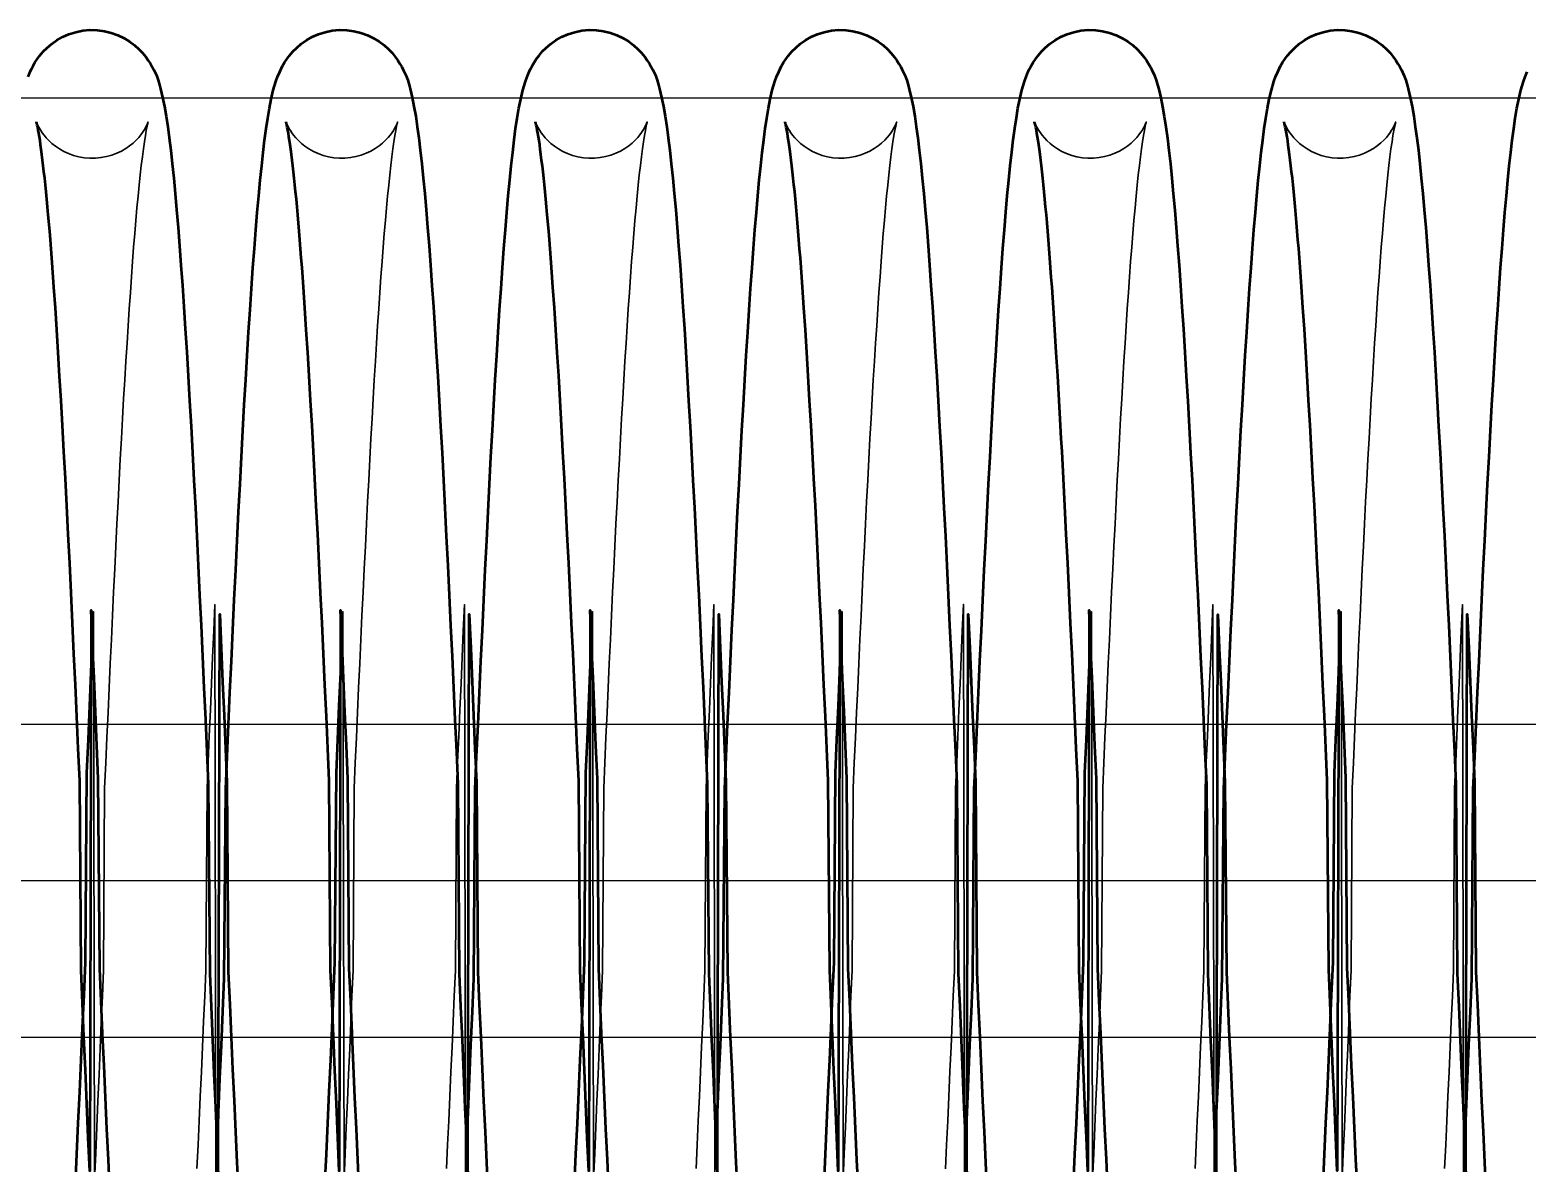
# Model space of a CAD drawing. Header units: millimetres. Extents: x 1448 to 104164, y -19509 to -89.
# Drawn here: x 54308.2 to 54403.9, y -3831.2 to -3758.8 of the extents above; entities that cross this region are included whole.
import ezdxf

# ---------------------------------------------------------------- set-up
doc = ezdxf.new("R2010")
doc.units = ezdxf.units.MM
doc.header["$LTSCALE"] = 60
doc.header["$MEASUREMENT"] = 0
doc.linetypes.add('CEN', pattern=[62, 60, -1, 0, -1])
doc.layers.get('0').update_dxf_attribs({"linetype": 'CONTINUOUS'})
doc.layers.add('cen', color=14, linetype='CONTINUOUS')
doc.layers.add('가려진 것(ISO)', color=7, linetype='CONTINUOUS', lineweight=35)
doc.layers.add('가시적인 것(ISO)', color=7, linetype='CONTINUOUS', lineweight=50)

# ---------------------------------------------------------------- blocks, each defined once
blk = doc.blocks.new('토션스프링 3')
at = {"layer": '가려진 것(ISO)', "flags": 128}
for points in [[(21462017.435, -50952857.63), (21462017.441, -50952857.647), (21462017.462, -50952857.704), (21462017.505, -50952857.807), (21462017.584, -50952857.966), (21462017.641, -50952858.07), (21462017.715, -50952858.191), (21462017.807, -50952858.328), (21462017.921, -50952858.48), (21462018.06, -50952858.646), (21462018.227, -50952858.822), (21462018.423, -50952859.003), (21462018.648, -50952859.182), (21462018.903, -50952859.355), (21462019.183, -50952859.514), (21462019.484, -50952859.654), (21462019.806, -50952859.77), (21462020.144, -50952859.86), (21462020.492, -50952859.921), (21462020.846, -50952859.952), (21462021.203, -50952859.949), (21462021.558, -50952859.915), (21462021.906, -50952859.851), (21462022.241, -50952859.758), (21462022.56, -50952859.638), (21462022.86, -50952859.495), (21462023.138, -50952859.334), (21462023.389, -50952859.161), (21462023.61, -50952858.981), (21462023.802, -50952858.801), (21462023.966, -50952858.625), (21462024.103, -50952858.459), (21462024.214, -50952858.309), (21462024.303, -50952858.174), (21462024.374, -50952858.056), (21462024.43, -50952857.954), (21462024.473, -50952857.869), (21462024.53, -50952857.742), (21462024.56, -50952857.667), (21462024.572, -50952857.633), (21462024.571, -50952857.635), (21462024.562, -50952857.667), (21462024.547, -50952857.726), (21462024.528, -50952857.808), (21462024.505, -50952857.911), (21462024.454, -50952858.173), (21462024.396, -50952858.505), (21462024.333, -50952858.9), (21462024.268, -50952859.352), (21462024.202, -50952859.857), (21462024.135, -50952860.413), (21462024.066, -50952861.021), (21462023.997, -50952861.677), (21462023.928, -50952862.381), (21462023.858, -50952863.131), (21462023.787, -50952863.924), (21462023.717, -50952864.759), (21462023.646, -50952865.637), (21462023.576, -50952866.559), (21462023.505, -50952867.522), (21462023.434, -50952868.527), (21462023.363, -50952869.57), (21462023.291, -50952870.652), (21462023.22, -50952871.77), (21462023.149, -50952872.923), (21462023.077, -50952874.109), (21462023.006, -50952875.328), (21462022.935, -50952876.578), (21462022.864, -50952877.861), (21462022.792, -50952879.178), (21462022.721, -50952880.526), (21462022.649, -50952881.903), (21462022.578, -50952883.309), (21462022.506, -50952884.741), (21462022.434, -50952886.197), (21462022.363, -50952887.677), (21462022.291, -50952889.177), (21462022.22, -50952890.697), (21462022.148, -50952892.234), (21462022.077, -50952893.791), (21462022.006, -50952895.368), (21462021.934, -50952896.964), (21462021.862, -50952898.577), (21462021.791, -50952900.205), (21462021.719, -50952911.846), (21462021.647, -50952913.499), (21462021.576, -50952915.16), (21462021.504, -50952916.829), (21462021.433, -50952918.502), (21462021.361, -50952920.18), (21462021.29, -50952921.859), (21462021.218, -50952923.543), (21462021.147, -50952925.233), (21462021.075, -50952888.925), (21462021.004, -50952890.618)], [(21462033.382, -50952857.63), (21462033.388, -50952857.647), (21462033.409, -50952857.704), (21462033.452, -50952857.807), (21462033.531, -50952857.966), (21462033.588, -50952858.07), (21462033.661, -50952858.191), (21462033.754, -50952858.328), (21462033.868, -50952858.48), (21462034.007, -50952858.646), (21462034.174, -50952858.822), (21462034.369, -50952859.003), (21462034.595, -50952859.182), (21462034.85, -50952859.355), (21462035.13, -50952859.514), (21462035.431, -50952859.654), (21462035.753, -50952859.77), (21462036.091, -50952859.86), (21462036.439, -50952859.921), (21462036.793, -50952859.952), (21462037.15, -50952859.949), (21462037.505, -50952859.915), (21462037.853, -50952859.851), (21462038.188, -50952859.758), (21462038.507, -50952859.638), (21462038.807, -50952859.495), (21462039.085, -50952859.334), (21462039.336, -50952859.161), (21462039.557, -50952858.981), (21462039.749, -50952858.801), (21462039.913, -50952858.625), (21462040.05, -50952858.459), (21462040.161, -50952858.309), (21462040.25, -50952858.174), (21462040.321, -50952858.056), (21462040.377, -50952857.954), (21462040.42, -50952857.869), (21462040.477, -50952857.742), (21462040.507, -50952857.667), (21462040.518, -50952857.633), (21462040.518, -50952857.635), (21462040.509, -50952857.667), (21462040.494, -50952857.726), (21462040.474, -50952857.808), (21462040.452, -50952857.911), (21462040.401, -50952858.173), (21462040.342, -50952858.505), (21462040.28, -50952858.9), (21462040.215, -50952859.352), (21462040.149, -50952859.857), (21462040.082, -50952860.413), (21462040.013, -50952861.021), (21462039.944, -50952861.678), (21462039.875, -50952862.381), (21462039.804, -50952863.131), (21462039.734, -50952863.924), (21462039.664, -50952864.759), (21462039.593, -50952865.637), (21462039.523, -50952866.559), (21462039.452, -50952867.522), (21462039.381, -50952868.527), (21462039.309, -50952869.57), (21462039.238, -50952870.652), (21462039.167, -50952871.77), (21462039.095, -50952872.923), (21462039.024, -50952874.109), (21462038.953, -50952875.328), (21462038.882, -50952876.578), (21462038.81, -50952877.861), (21462038.739, -50952879.178), (21462038.668, -50952880.526), (21462038.596, -50952881.903), (21462038.524, -50952883.309), (21462038.453, -50952884.741), (21462038.381, -50952886.197), (21462038.309, -50952887.677), (21462038.238, -50952889.177), (21462038.166, -50952890.697), (21462038.095, -50952892.234), (21462038.024, -50952893.791), (21462037.952, -50952895.368), (21462037.881, -50952896.964), (21462037.809, -50952898.577), (21462037.738, -50952900.205), (21462037.666, -50952911.846), (21462037.594, -50952913.499), (21462037.523, -50952915.16), (21462037.451, -50952916.829), (21462037.379, -50952918.502), (21462037.308, -50952920.179), (21462037.237, -50952921.859), (21462037.165, -50952923.543), (21462037.094, -50952925.233), (21462037.022, -50952888.925), (21462036.951, -50952890.618)], [(21462049.329, -50952857.63), (21462049.334, -50952857.647), (21462049.355, -50952857.704), (21462049.399, -50952857.807), (21462049.478, -50952857.966), (21462049.535, -50952858.07), (21462049.608, -50952858.191), (21462049.7, -50952858.328), (21462049.815, -50952858.48), (21462049.954, -50952858.646), (21462050.121, -50952858.822), (21462050.316, -50952859.003), (21462050.542, -50952859.182), (21462050.797, -50952859.355), (21462051.076, -50952859.514), (21462051.378, -50952859.654), (21462051.7, -50952859.77), (21462052.038, -50952859.86), (21462052.386, -50952859.922), (21462052.74, -50952859.952), (21462053.097, -50952859.949), (21462053.452, -50952859.915), (21462053.8, -50952859.851), (21462054.135, -50952859.758), (21462054.454, -50952859.638), (21462054.754, -50952859.495), (21462055.032, -50952859.334), (21462055.282, -50952859.161), (21462055.504, -50952858.981), (21462055.696, -50952858.801), (21462055.86, -50952858.625), (21462055.997, -50952858.459), (21462056.108, -50952858.309), (21462056.197, -50952858.174), (21462056.268, -50952858.056), (21462056.324, -50952857.954), (21462056.367, -50952857.869), (21462056.424, -50952857.742), (21462056.453, -50952857.667), (21462056.465, -50952857.633), (21462056.465, -50952857.635), (21462056.456, -50952857.667), (21462056.441, -50952857.726), (21462056.421, -50952857.808), (21462056.399, -50952857.911), (21462056.348, -50952858.173), (21462056.289, -50952858.505), (21462056.226, -50952858.901), (21462056.162, -50952859.352), (21462056.096, -50952859.857), (21462056.028, -50952860.413), (21462055.96, -50952861.021), (21462055.891, -50952861.678), (21462055.821, -50952862.381), (21462055.751, -50952863.131), (21462055.681, -50952863.924), (21462055.611, -50952864.759), (21462055.54, -50952865.637), (21462055.469, -50952866.559), (21462055.399, -50952867.522), (21462055.327, -50952868.527), (21462055.256, -50952869.571), (21462055.185, -50952870.652), (21462055.114, -50952871.77), (21462055.042, -50952872.923), (21462054.971, -50952874.109), (21462054.9, -50952875.328), (21462054.828, -50952876.578), (21462054.757, -50952877.861), (21462054.686, -50952879.178), (21462054.614, -50952880.526), (21462054.543, -50952881.903), (21462054.471, -50952883.309), (21462054.4, -50952884.741), (21462054.328, -50952886.197), (21462054.256, -50952887.677), (21462054.185, -50952889.177), (21462054.113, -50952890.697), (21462054.042, -50952892.234), (21462053.971, -50952893.791), (21462053.899, -50952895.368), (21462053.828, -50952896.964), (21462053.756, -50952898.577), (21462053.684, -50952900.205), (21462053.613, -50952911.846), (21462053.541, -50952913.499), (21462053.469, -50952915.16), (21462053.398, -50952916.829), (21462053.326, -50952918.502), (21462053.255, -50952920.179), (21462053.184, -50952921.858), (21462053.112, -50952923.543), (21462053.041, -50952925.233), (21462052.969, -50952888.925), (21462052.897, -50952890.618)], [(21462065.276, -50952857.63), (21462065.281, -50952857.647), (21462065.302, -50952857.704), (21462065.346, -50952857.807), (21462065.424, -50952857.966), (21462065.482, -50952858.07), (21462065.555, -50952858.191), (21462065.647, -50952858.328), (21462065.761, -50952858.48), (21462065.901, -50952858.647), (21462066.068, -50952858.823), (21462066.263, -50952859.003), (21462066.489, -50952859.182), (21462066.744, -50952859.355), (21462067.023, -50952859.514), (21462067.325, -50952859.654), (21462067.647, -50952859.77), (21462067.985, -50952859.86), (21462068.333, -50952859.922), (21462068.687, -50952859.952), (21462069.044, -50952859.949), (21462069.399, -50952859.915), (21462069.747, -50952859.851), (21462070.082, -50952859.758), (21462070.401, -50952859.638), (21462070.701, -50952859.494), (21462070.979, -50952859.334), (21462071.229, -50952859.161), (21462071.45, -50952858.981), (21462071.643, -50952858.8), (21462071.807, -50952858.625), (21462071.944, -50952858.459), (21462072.055, -50952858.309), (21462072.144, -50952858.174), (21462072.215, -50952858.056), (21462072.271, -50952857.954), (21462072.314, -50952857.869), (21462072.371, -50952857.742), (21462072.4, -50952857.667), (21462072.412, -50952857.633), (21462072.412, -50952857.635), (21462072.403, -50952857.667), (21462072.388, -50952857.726), (21462072.368, -50952857.808), (21462072.346, -50952857.911), (21462072.294, -50952858.173), (21462072.236, -50952858.505), (21462072.173, -50952858.901), (21462072.108, -50952859.352), (21462072.042, -50952859.857), (21462071.975, -50952860.414), (21462071.907, -50952861.021), (21462071.838, -50952861.678), (21462071.768, -50952862.381), (21462071.698, -50952863.131), (21462071.628, -50952863.924), (21462071.557, -50952864.759), (21462071.487, -50952865.637), (21462071.416, -50952866.559), (21462071.345, -50952867.523), (21462071.274, -50952868.527), (21462071.203, -50952869.571), (21462071.132, -50952870.652), (21462071.06, -50952871.77), (21462070.989, -50952872.923), (21462070.918, -50952874.109), (21462070.846, -50952875.328), (21462070.775, -50952876.578), (21462070.704, -50952877.861), (21462070.633, -50952879.178), (21462070.561, -50952880.526), (21462070.49, -50952881.903), (21462070.418, -50952883.309), (21462070.346, -50952884.741), (21462070.275, -50952886.198), (21462070.203, -50952887.677), (21462070.132, -50952889.177), (21462070.06, -50952890.697), (21462069.989, -50952892.234), (21462069.918, -50952893.791), (21462069.846, -50952895.368), (21462069.775, -50952896.964), (21462069.703, -50952898.577), (21462069.631, -50952900.205), (21462069.56, -50952911.847), (21462069.488, -50952913.499), (21462069.416, -50952915.16), (21462069.345, -50952916.829), (21462069.273, -50952918.502), (21462069.202, -50952920.179), (21462069.13, -50952921.858), (21462069.059, -50952923.543), (21462068.988, -50952925.233), (21462068.916, -50952888.925), (21462068.844, -50952890.618)], [(21462081.222, -50952857.63), (21462081.228, -50952857.647), (21462081.249, -50952857.704), (21462081.293, -50952857.807), (21462081.371, -50952857.966), (21462081.429, -50952858.07), (21462081.502, -50952858.191), (21462081.594, -50952858.328), (21462081.708, -50952858.481), (21462081.848, -50952858.647), (21462082.015, -50952858.823), (21462082.21, -50952859.003), (21462082.436, -50952859.182), (21462082.691, -50952859.355), (21462082.971, -50952859.514), (21462083.272, -50952859.654), (21462083.594, -50952859.77), (21462083.932, -50952859.86), (21462084.28, -50952859.922), (21462084.634, -50952859.952), (21462084.991, -50952859.949), (21462085.346, -50952859.915), (21462085.694, -50952859.851), (21462086.029, -50952859.758), (21462086.348, -50952859.638), (21462086.648, -50952859.494), (21462086.926, -50952859.333), (21462087.176, -50952859.16), (21462087.397, -50952858.981), (21462087.59, -50952858.8), (21462087.754, -50952858.624), (21462087.891, -50952858.459), (21462088.002, -50952858.309), (21462088.091, -50952858.174), (21462088.162, -50952858.056), (21462088.217, -50952857.954), (21462088.26, -50952857.869), (21462088.318, -50952857.742), (21462088.347, -50952857.667), (21462088.359, -50952857.633), (21462088.358, -50952857.635), (21462088.35, -50952857.667), (21462088.334, -50952857.726), (21462088.315, -50952857.808), (21462088.293, -50952857.911), (21462088.241, -50952858.173), (21462088.183, -50952858.505), (21462088.12, -50952858.901), (21462088.055, -50952859.352), (21462087.989, -50952859.857), (21462087.922, -50952860.414), (21462087.854, -50952861.021), (21462087.785, -50952861.678), (21462087.715, -50952862.381), (21462087.645, -50952863.131), (21462087.575, -50952863.924), (21462087.504, -50952864.759), (21462087.434, -50952865.637), (21462087.363, -50952866.559), (21462087.292, -50952867.523), (21462087.221, -50952868.527), (21462087.15, -50952869.571), (21462087.079, -50952870.652), (21462087.007, -50952871.77), (21462086.936, -50952872.923), (21462086.865, -50952874.109), (21462086.793, -50952875.328), (21462086.722, -50952876.578), (21462086.651, -50952877.861), (21462086.58, -50952879.178), (21462086.508, -50952880.526), (21462086.436, -50952881.904), (21462086.365, -50952883.309), (21462086.293, -50952884.741), (21462086.222, -50952886.198), (21462086.15, -50952887.677), (21462086.078, -50952889.177), (21462086.007, -50952890.697), (21462085.936, -50952892.234), (21462085.864, -50952893.79), (21462085.793, -50952895.368), (21462085.721, -50952896.964), (21462085.65, -50952898.577), (21462085.578, -50952900.205), (21462085.506, -50952911.847), (21462085.435, -50952913.499), (21462085.363, -50952915.16), (21462085.291, -50952916.828), (21462085.22, -50952918.502), (21462085.149, -50952920.179), (21462085.077, -50952921.858), (21462085.006, -50952923.543), (21462084.934, -50952925.233), (21462084.863, -50952888.925), (21462084.791, -50952890.618)], [(21462097.169, -50952857.63), (21462097.175, -50952857.647), (21462097.196, -50952857.704), (21462097.239, -50952857.809), (21462097.317, -50952857.972), (21462097.375, -50952858.076), (21462097.45, -50952858.196), (21462097.543, -50952858.332), (21462097.658, -50952858.484), (21462097.799, -50952858.651), (21462097.966, -50952858.828), (21462098.163, -50952859.008), (21462098.39, -50952859.187), (21462098.645, -50952859.359), (21462098.925, -50952859.518), (21462099.228, -50952859.658), (21462099.55, -50952859.773), (21462099.888, -50952859.862), (21462100.237, -50952859.923), (21462100.591, -50952859.952), (21462100.947, -50952859.949), (21462101.302, -50952859.914), (21462101.649, -50952859.849), (21462101.984, -50952859.755), (21462102.303, -50952859.634), (21462102.603, -50952859.49), (21462102.879, -50952859.329), (21462103.129, -50952859.156), (21462103.349, -50952858.976), (21462103.541, -50952858.796), (21462103.705, -50952858.62), (21462103.841, -50952858.455), (21462103.951, -50952858.305), (21462104.04, -50952858.171), (21462104.11, -50952858.053), (21462104.165, -50952857.952), (21462104.208, -50952857.867), (21462104.265, -50952857.741), (21462104.294, -50952857.666), (21462104.306, -50952857.633), (21462104.305, -50952857.635), (21462104.296, -50952857.668), (21462104.281, -50952857.727), (21462104.262, -50952857.809), (21462104.239, -50952857.912), (21462104.188, -50952858.175), (21462104.129, -50952858.507), (21462104.067, -50952858.903), (21462104.002, -50952859.355), (21462103.936, -50952859.859), (21462103.869, -50952860.416), (21462103.8, -50952861.024), (21462103.731, -50952861.681), (21462103.662, -50952862.385), (21462103.591, -50952863.134), (21462103.521, -50952863.927), (21462103.451, -50952864.763), (21462103.38, -50952865.641), (21462103.31, -50952866.563), (21462103.239, -50952867.527), (21462103.168, -50952868.531), (21462103.096, -50952869.575), (21462103.025, -50952870.656), (21462102.954, -50952871.774), (21462102.882, -50952872.927), (21462102.811, -50952874.113), (21462102.74, -50952875.332), (21462102.669, -50952876.581), (21462102.598, -50952877.865), (21462102.526, -50952879.182), (21462102.455, -50952880.53), (21462102.383, -50952881.907), (21462102.312, -50952883.313), (21462102.24, -50952884.745), (21462102.168, -50952886.201), (21462102.097, -50952887.68), (21462102.025, -50952889.18), (21462101.954, -50952890.699), (21462101.882, -50952892.236), (21462101.811, -50952893.793), (21462101.74, -50952895.37), (21462101.668, -50952896.967), (21462101.597, -50952898.58), (21462101.525, -50952900.208), (21462101.453, -50952911.849), (21462101.381, -50952913.501), (21462101.31, -50952915.162), (21462101.238, -50952916.83), (21462101.167, -50952918.503), (21462101.095, -50952920.179), (21462101.024, -50952921.858), (21462100.953, -50952923.543), (21462100.881, -50952925.233), (21462100.81, -50952888.925), (21462100.738, -50952890.619)], [(21462027.691, -50952924.51), (21462027.762, -50952922.988), (21462027.834, -50952921.449), (21462027.905, -50952919.893), (21462027.976, -50952918.32), (21462028.048, -50952916.728), (21462028.119, -50952915.118), (21462028.191, -50952913.492), (21462028.262, -50952911.853), (21462028.334, -50952900.201), (21462028.406, -50952898.54), (21462028.477, -50952896.871), (21462028.549, -50952895.196), (21462028.62, -50952893.516), (21462028.692, -50952891.835), (21462028.763, -50952890.154), (21462028.834, -50952888.469), (21462028.906, -50952924.781), (21462028.977, -50952923.091)], [(21462043.638, -50952924.51), (21462043.709, -50952922.988), (21462043.781, -50952921.449), (21462043.852, -50952919.893), (21462043.923, -50952918.32), (21462043.994, -50952916.728), (21462044.066, -50952915.118), (21462044.138, -50952913.493), (21462044.209, -50952911.853), (21462044.281, -50952900.202), (21462044.352, -50952898.54), (21462044.424, -50952896.871), (21462044.496, -50952895.196), (21462044.567, -50952893.516), (21462044.639, -50952891.835), (21462044.71, -50952890.153), (21462044.781, -50952888.469), (21462044.852, -50952924.781), (21462044.924, -50952923.091)], [(21462059.585, -50952924.51), (21462059.656, -50952922.988), (21462059.727, -50952921.448), (21462059.799, -50952919.892), (21462059.87, -50952918.32), (21462059.941, -50952916.728), (21462060.013, -50952915.118), (21462060.084, -50952913.493), (21462060.156, -50952911.853), (21462060.228, -50952900.202), (21462060.299, -50952898.541), (21462060.371, -50952896.871), (21462060.443, -50952895.196), (21462060.514, -50952893.516), (21462060.585, -50952891.834), (21462060.657, -50952890.152), (21462060.728, -50952888.468), (21462060.799, -50952924.78), (21462060.871, -50952923.091)], [(21462075.531, -50952924.525), (21462075.602, -50952923), (21462075.674, -50952921.456), (21462075.746, -50952919.893), (21462075.817, -50952918.315), (21462075.888, -50952916.723), (21462075.96, -50952915.118), (21462076.031, -50952913.499), (21462076.102, -50952911.865), (21462076.174, -50952900.217), (21462076.245, -50952898.557), (21462076.317, -50952896.888), (21462076.389, -50952895.21), (21462076.46, -50952893.527), (21462076.532, -50952891.839), (21462076.604, -50952890.15), (21462076.675, -50952888.461), (21462076.746, -50952924.774), (21462076.818, -50952923.091)], [(21462091.478, -50952924.509), (21462091.55, -50952922.988), (21462091.621, -50952921.45), (21462091.692, -50952919.894), (21462091.764, -50952918.321), (21462091.835, -50952916.728), (21462091.907, -50952915.118), (21462091.978, -50952913.491), (21462092.05, -50952911.852), (21462092.121, -50952900.2), (21462092.193, -50952898.539), (21462092.265, -50952896.87), (21462092.336, -50952895.196), (21462092.408, -50952893.517), (21462092.479, -50952891.837), (21462092.55, -50952890.156), (21462092.622, -50952888.47), (21462092.693, -50952924.781), (21462092.765, -50952923.091)], [(21462107.425, -50952924.509), (21462107.497, -50952922.988), (21462107.568, -50952921.449), (21462107.639, -50952919.894), (21462107.711, -50952918.321), (21462107.782, -50952916.728), (21462107.853, -50952915.118), (21462107.925, -50952913.492), (21462107.997, -50952911.852), (21462108.068, -50952900.201), (21462108.14, -50952898.539), (21462108.211, -50952896.87), (21462108.283, -50952895.196), (21462108.355, -50952893.517), (21462108.426, -50952891.836), (21462108.497, -50952890.155), (21462108.568, -50952888.47), (21462108.64, -50952924.781), (21462108.711, -50952923.091)]]:
    blk.add_lwpolyline(points, dxfattribs=at)
at = {"layer": '가시적인 것(ISO)', "flags": 128}
for points in [[(21462016.894, -50952854.754), (21462017.031, -50952854.425), (21462017.116, -50952854.245), (21462017.217, -50952854.053), (21462017.338, -50952853.847), (21462017.483, -50952853.625), (21462017.658, -50952853.389), (21462017.868, -50952853.144), (21462018.117, -50952852.894), (21462018.409, -50952852.647), (21462018.741, -50952852.414), (21462019.109, -50952852.205), (21462019.513, -50952852.028), (21462019.944, -50952851.891), (21462020.393, -50952851.799), (21462020.852, -50952851.758), (21462021.316, -50952851.767), (21462021.774, -50952851.826), (21462022.216, -50952851.933), (21462022.638, -50952852.086), (21462023.031, -50952852.275), (21462023.389, -50952852.494), (21462023.706, -50952852.732), (21462023.981, -50952852.981), (21462024.216, -50952853.229), (21462024.413, -50952853.472), (21462024.578, -50952853.703), (21462024.714, -50952853.919), (21462024.832, -50952854.121), (21462024.933, -50952854.31), (21462025.095, -50952854.656), (21462025.213, -50952854.967), (21462025.299, -50952855.255), (21462025.367, -50952855.529), (21462025.496, -50952856.08), (21462025.615, -50952856.659), (21462025.723, -50952857.275), (21462025.823, -50952857.939), (21462025.92, -50952858.66), (21462026.016, -50952859.448), (21462026.112, -50952860.302), (21462026.206, -50952861.223), (21462026.3, -50952862.209), (21462026.394, -50952863.26), (21462026.487, -50952864.373), (21462026.579, -50952865.549), (21462026.671, -50952866.786), (21462026.763, -50952868.082), (21462026.855, -50952869.438), (21462026.946, -50952870.856), (21462027.038, -50952872.334), (21462027.13, -50952873.869), (21462027.222, -50952875.459), (21462027.314, -50952877.099), (21462027.406, -50952878.787), (21462027.498, -50952880.52), (21462027.589, -50952882.295), (21462027.681, -50952884.111), (21462027.772, -50952885.971), (21462027.864, -50952887.873), (21462027.955, -50952889.813), (21462028.047, -50952891.788), (21462028.139, -50952893.794), (21462028.231, -50952895.826), (21462028.322, -50952897.882), (21462028.414, -50952899.957), (21462028.505, -50952912.049), (21462028.596, -50952914.161), (21462028.688, -50952916.293), (21462028.78, -50952918.44), (21462028.872, -50952920.598), (21462028.963, -50952922.763), (21462029.055, -50952924.93), (21462029.147, -50952889.095), (21462029.238, -50952891.255), (21462029.329, -50952893.406), (21462029.421, -50952895.552), (21462029.512, -50952897.692), (21462029.604, -50952899.822), (21462029.696, -50952911.938), (21462029.787, -50952914.035), (21462029.879, -50952916.11), (21462029.971, -50952918.159), (21462030.062, -50952920.177), (21462030.153, -50952922.161), (21462030.245, -50952924.116), (21462030.336, -50952926.04)], [(21462028.977, -50952923.091), (21462029.069, -50952920.927), (21462029.161, -50952918.768), (21462029.252, -50952916.617), (21462029.344, -50952914.48), (21462029.436, -50952912.36), (21462029.527, -50952900.261), (21462029.618, -50952898.186), (21462029.71, -50952896.132), (21462029.801, -50952894.098), (21462029.893, -50952892.09), (21462029.985, -50952890.11), (21462030.077, -50952888.163), (21462030.169, -50952886.253), (21462030.26, -50952884.382), (21462030.352, -50952882.555), (21462030.443, -50952880.775), (21462030.535, -50952879.039), (21462030.626, -50952877.347), (21462030.718, -50952875.701), (21462030.81, -50952874.105), (21462030.902, -50952872.56), (21462030.994, -50952871.071), (21462031.087, -50952869.639), (21462031.179, -50952868.267), (21462031.271, -50952866.959), (21462031.363, -50952865.715), (21462031.455, -50952864.533), (21462031.548, -50952863.414), (21462031.641, -50952862.357), (21462031.734, -50952861.366), (21462031.828, -50952860.439), (21462031.923, -50952859.58), (21462032.017, -50952858.789), (21462032.112, -50952858.06), (21462032.212, -50952857.385), (21462032.32, -50952856.758), (21462032.438, -50952856.17), (21462032.569, -50952855.614), (21462032.732, -50952855.055), (21462032.841, -50952854.754), (21462032.978, -50952854.425), (21462033.063, -50952854.245), (21462033.164, -50952854.053), (21462033.285, -50952853.846), (21462033.43, -50952853.625), (21462033.605, -50952853.389), (21462033.815, -50952853.144), (21462034.064, -50952852.894), (21462034.356, -50952852.647), (21462034.688, -50952852.414), (21462035.057, -50952852.204), (21462035.46, -50952852.028), (21462035.891, -50952851.891), (21462036.34, -50952851.799), (21462036.799, -50952851.758), (21462037.263, -50952851.767), (21462037.721, -50952851.826), (21462038.164, -50952851.933), (21462038.585, -50952852.086), (21462038.978, -50952852.276), (21462039.336, -50952852.494), (21462039.653, -50952852.732), (21462039.929, -50952852.981), (21462040.163, -50952853.23), (21462040.36, -50952853.472), (21462040.525, -50952853.703), (21462040.661, -50952853.92), (21462040.778, -50952854.121), (21462040.879, -50952854.311), (21462041.041, -50952854.656), (21462041.159, -50952854.968), (21462041.246, -50952855.255), (21462041.315, -50952855.53), (21462041.443, -50952856.08), (21462041.562, -50952856.658), (21462041.669, -50952857.275), (21462041.77, -50952857.939), (21462041.867, -50952858.66), (21462041.963, -50952859.447), (21462042.058, -50952860.302), (21462042.153, -50952861.223), (21462042.247, -50952862.209), (21462042.341, -50952863.26), (21462042.433, -50952864.373), (21462042.526, -50952865.549), (21462042.618, -50952866.786), (21462042.71, -50952868.082), (21462042.801, -50952869.438), (21462042.893, -50952870.856), (21462042.985, -50952872.334), (21462043.077, -50952873.869), (21462043.169, -50952875.458), (21462043.261, -50952877.098), (21462043.353, -50952878.787), (21462043.445, -50952880.52), (21462043.536, -50952882.295), (21462043.627, -50952884.111), (21462043.719, -50952885.971), (21462043.811, -50952887.873), (21462043.902, -50952889.813), (21462043.994, -50952891.788), (21462044.086, -50952893.794), (21462044.178, -50952895.826), (21462044.269, -50952897.882), (21462044.361, -50952899.957), (21462044.452, -50952912.049), (21462044.543, -50952914.161), (21462044.635, -50952916.293), (21462044.727, -50952918.44), (21462044.818, -50952920.598), (21462044.91, -50952922.763), (21462045.002, -50952924.93), (21462045.093, -50952889.095), (21462045.185, -50952891.255), (21462045.276, -50952893.406), (21462045.368, -50952895.552), (21462045.459, -50952897.692), (21462045.551, -50952899.822), (21462045.643, -50952911.938), (21462045.734, -50952914.035), (21462045.826, -50952916.11), (21462045.918, -50952918.159), (21462046.009, -50952920.177), (21462046.1, -50952922.161), (21462046.192, -50952924.116), (21462046.283, -50952926.04)], [(21462044.924, -50952923.091), (21462045.016, -50952920.927), (21462045.108, -50952918.768), (21462045.199, -50952916.618), (21462045.291, -50952914.48), (21462045.383, -50952912.36), (21462045.474, -50952900.26), (21462045.565, -50952898.186), (21462045.657, -50952896.131), (21462045.748, -50952894.098), (21462045.84, -50952892.09), (21462045.932, -50952890.111), (21462046.024, -50952888.164), (21462046.115, -50952886.253), (21462046.207, -50952884.382), (21462046.299, -50952882.555), (21462046.39, -50952880.774), (21462046.482, -50952879.039), (21462046.573, -50952877.347), (21462046.665, -50952875.701), (21462046.757, -50952874.105), (21462046.849, -50952872.561), (21462046.941, -50952871.071), (21462047.034, -50952869.639), (21462047.126, -50952868.267), (21462047.218, -50952866.958), (21462047.31, -50952865.715), (21462047.402, -50952864.533), (21462047.495, -50952863.413), (21462047.587, -50952862.357), (21462047.681, -50952861.365), (21462047.775, -50952860.439), (21462047.87, -50952859.579), (21462047.964, -50952858.788), (21462048.059, -50952858.059), (21462048.159, -50952857.385), (21462048.266, -50952856.758), (21462048.384, -50952856.17), (21462048.516, -50952855.614), (21462048.679, -50952855.055), (21462048.788, -50952854.754), (21462048.925, -50952854.424), (21462049.01, -50952854.245), (21462049.111, -50952854.052), (21462049.232, -50952853.846), (21462049.377, -50952853.624), (21462049.552, -50952853.389), (21462049.762, -50952853.143), (21462050.011, -50952852.894), (21462050.303, -50952852.647), (21462050.635, -50952852.413), (21462051.004, -50952852.204), (21462051.407, -50952852.028), (21462051.838, -50952851.891), (21462052.287, -50952851.799), (21462052.747, -50952851.758), (21462053.211, -50952851.767), (21462053.669, -50952851.826), (21462054.111, -50952851.934), (21462054.532, -50952852.086), (21462054.926, -50952852.276), (21462055.283, -50952852.494), (21462055.6, -50952852.733), (21462055.876, -50952852.981), (21462056.11, -50952853.23), (21462056.307, -50952853.472), (21462056.472, -50952853.704), (21462056.608, -50952853.92), (21462056.724, -50952854.122), (21462056.825, -50952854.311), (21462056.987, -50952854.657), (21462057.105, -50952854.968), (21462057.193, -50952855.256), (21462057.262, -50952855.53), (21462057.39, -50952856.08), (21462057.509, -50952856.658), (21462057.616, -50952857.275), (21462057.717, -50952857.939), (21462057.813, -50952858.66), (21462057.91, -50952859.447), (21462058.005, -50952860.302), (21462058.1, -50952861.223), (21462058.194, -50952862.209), (21462058.287, -50952863.26), (21462058.38, -50952864.373), (21462058.473, -50952865.549), (21462058.565, -50952866.786), (21462058.657, -50952868.082), (21462058.748, -50952869.438), (21462058.84, -50952870.856), (21462058.932, -50952872.334), (21462059.024, -50952873.869), (21462059.116, -50952875.458), (21462059.208, -50952877.098), (21462059.3, -50952878.786), (21462059.391, -50952880.52), (21462059.483, -50952882.295), (21462059.574, -50952884.111), (21462059.666, -50952885.97), (21462059.757, -50952887.872), (21462059.849, -50952889.813), (21462059.941, -50952891.788), (21462060.033, -50952893.793), (21462060.124, -50952895.826), (21462060.216, -50952897.882), (21462060.307, -50952899.957), (21462060.399, -50952912.049), (21462060.49, -50952914.161), (21462060.582, -50952916.293), (21462060.673, -50952918.44), (21462060.765, -50952920.598), (21462060.857, -50952922.762), (21462060.949, -50952924.93), (21462061.04, -50952889.095), (21462061.132, -50952891.255), (21462061.223, -50952893.406), (21462061.314, -50952895.552), (21462061.406, -50952897.692), (21462061.498, -50952899.822), (21462061.589, -50952911.937), (21462061.681, -50952914.035), (21462061.773, -50952916.11), (21462061.865, -50952918.159), (21462061.956, -50952920.177), (21462062.047, -50952922.162), (21462062.139, -50952924.116), (21462062.23, -50952926.04)], [(21462060.871, -50952923.091), (21462060.963, -50952920.927), (21462061.054, -50952918.768), (21462061.146, -50952916.618), (21462061.238, -50952914.48), (21462061.33, -50952912.359), (21462061.421, -50952900.26), (21462061.512, -50952898.185), (21462061.604, -50952896.131), (21462061.695, -50952894.098), (21462061.787, -50952892.09), (21462061.879, -50952890.111), (21462061.971, -50952888.164), (21462062.062, -50952886.253), (21462062.154, -50952884.382), (21462062.246, -50952882.554), (21462062.337, -50952880.774), (21462062.428, -50952879.038), (21462062.52, -50952877.347), (21462062.612, -50952875.701), (21462062.704, -50952874.105), (21462062.796, -50952872.561), (21462062.888, -50952871.071), (21462062.98, -50952869.639), (21462063.073, -50952868.267), (21462063.165, -50952866.958), (21462063.257, -50952865.714), (21462063.349, -50952864.532), (21462063.441, -50952863.413), (21462063.534, -50952862.357), (21462063.628, -50952861.365), (21462063.722, -50952860.438), (21462063.817, -50952859.578), (21462063.911, -50952858.786), (21462064.006, -50952858.058), (21462064.106, -50952857.384), (21462064.213, -50952856.758), (21462064.331, -50952856.171), (21462064.463, -50952855.614), (21462064.626, -50952855.055), (21462064.735, -50952854.753), (21462064.872, -50952854.424), (21462064.957, -50952854.244), (21462065.058, -50952854.052), (21462065.179, -50952853.846), (21462065.324, -50952853.624), (21462065.5, -50952853.388), (21462065.71, -50952853.143), (21462065.959, -50952852.893), (21462066.251, -50952852.646), (21462066.583, -50952852.413), (21462066.952, -50952852.204), (21462067.355, -50952852.028), (21462067.786, -50952851.891), (21462068.235, -50952851.799), (21462068.695, -50952851.758), (21462069.158, -50952851.767), (21462069.617, -50952851.827), (21462070.059, -50952851.934), (21462070.48, -50952852.086), (21462070.873, -50952852.276), (21462071.231, -50952852.495), (21462071.547, -50952852.733), (21462071.823, -50952852.982), (21462072.058, -50952853.231), (21462072.255, -50952853.473), (21462072.419, -50952853.704), (21462072.555, -50952853.921), (21462072.67, -50952854.122), (21462072.77, -50952854.311), (21462072.931, -50952854.657), (21462073.05, -50952854.969), (21462073.139, -50952855.256), (21462073.209, -50952855.531), (21462073.337, -50952856.079), (21462073.455, -50952856.658), (21462073.563, -50952857.275), (21462073.663, -50952857.939), (21462073.76, -50952858.661), (21462073.857, -50952859.447), (21462073.952, -50952860.301), (21462074.047, -50952861.222), (21462074.141, -50952862.209), (21462074.234, -50952863.259), (21462074.327, -50952864.373), (21462074.419, -50952865.549), (21462074.512, -50952866.785), (21462074.603, -50952868.082), (21462074.695, -50952869.438), (21462074.787, -50952870.856), (21462074.879, -50952872.334), (21462074.971, -50952873.869), (21462075.063, -50952875.458), (21462075.155, -50952877.098), (21462075.247, -50952878.786), (21462075.338, -50952880.52), (21462075.43, -50952882.295), (21462075.521, -50952884.111), (21462075.613, -50952885.97), (21462075.704, -50952887.872), (21462075.796, -50952889.812), (21462075.888, -50952891.787), (21462075.98, -50952893.793), (21462076.071, -50952895.826), (21462076.163, -50952897.882), (21462076.254, -50952899.957), (21462076.346, -50952912.049), (21462076.437, -50952914.161), (21462076.529, -50952916.293), (21462076.62, -50952918.439), (21462076.712, -50952920.597), (21462076.804, -50952922.762), (21462076.895, -50952924.929), (21462076.987, -50952889.095), (21462077.079, -50952891.255), (21462077.17, -50952893.406), (21462077.261, -50952895.552), (21462077.353, -50952897.691), (21462077.444, -50952899.821), (21462077.536, -50952911.937), (21462077.628, -50952914.035), (21462077.72, -50952916.11), (21462077.811, -50952918.159), (21462077.903, -50952920.177), (21462077.994, -50952922.162), (21462078.085, -50952924.116), (21462078.177, -50952926.039)], [(21462076.818, -50952923.091), (21462076.909, -50952920.936), (21462077.001, -50952918.782), (21462077.092, -50952916.634), (21462077.184, -50952914.497), (21462077.276, -50952912.373), (21462077.368, -50952900.267), (21462077.459, -50952898.183), (21462077.551, -50952896.125), (21462077.642, -50952894.098), (21462077.733, -50952892.098), (21462077.825, -50952890.124), (21462077.917, -50952888.181), (21462078.008, -50952886.27), (21462078.1, -50952884.397), (21462078.192, -50952882.564), (21462078.284, -50952880.776), (21462078.375, -50952879.035), (21462078.467, -50952877.345), (21462078.558, -50952875.707), (21462078.65, -50952874.116), (21462078.742, -50952872.576), (21462078.834, -50952871.088), (21462078.926, -50952869.656), (21462079.019, -50952868.281), (21462079.111, -50952866.965), (21462079.204, -50952865.712), (21462079.296, -50952864.524), (21462079.389, -50952863.402), (21462079.482, -50952862.349), (21462079.575, -50952861.361), (21462079.669, -50952860.436), (21462079.764, -50952859.575), (21462079.86, -50952858.777), (21462079.959, -50952858.041), (21462080.059, -50952857.367), (21462080.161, -50952856.751), (21462080.275, -50952856.173), (21462080.409, -50952855.614), (21462080.575, -50952855.051), (21462080.682, -50952854.751), (21462080.821, -50952854.421), (21462080.906, -50952854.241), (21462081.007, -50952854.048), (21462081.128, -50952853.841), (21462081.274, -50952853.62), (21462081.449, -50952853.385), (21462081.661, -50952853.138), (21462081.911, -50952852.888), (21462082.202, -50952852.642), (21462082.535, -50952852.41), (21462082.906, -50952852.201), (21462083.31, -50952852.024), (21462083.739, -50952851.889), (21462084.19, -50952851.799), (21462084.651, -50952851.757), (21462085.113, -50952851.767), (21462085.57, -50952851.828), (21462086.014, -50952851.937), (21462086.434, -50952852.088), (21462086.825, -50952852.279), (21462087.182, -50952852.5), (21462087.501, -50952852.74), (21462087.777, -50952852.989), (21462088.01, -50952853.237), (21462088.207, -50952853.48), (21462088.37, -50952853.71), (21462088.507, -50952853.925), (21462088.626, -50952854.127), (21462088.728, -50952854.315), (21462088.889, -50952854.66), (21462089.004, -50952854.971), (21462089.087, -50952855.259), (21462089.155, -50952855.534), (21462089.285, -50952856.086), (21462089.404, -50952856.665), (21462089.511, -50952857.281), (21462089.611, -50952857.945), (21462089.708, -50952858.667), (21462089.804, -50952859.455), (21462089.9, -50952860.31), (21462089.995, -50952861.232), (21462090.089, -50952862.218), (21462090.182, -50952863.269), (21462090.275, -50952864.383), (21462090.367, -50952865.559), (21462090.459, -50952866.795), (21462090.551, -50952868.092), (21462090.643, -50952869.448), (21462090.734, -50952870.867), (21462090.826, -50952872.346), (21462090.918, -50952873.881), (21462091.01, -50952875.47), (21462091.102, -50952877.11), (21462091.194, -50952878.798), (21462091.286, -50952880.531), (21462091.377, -50952882.307), (21462091.469, -50952884.122), (21462091.56, -50952885.983), (21462091.652, -50952887.885), (21462091.743, -50952889.826), (21462091.835, -50952891.801), (21462091.927, -50952893.806), (21462092.019, -50952895.838), (21462092.11, -50952897.894), (21462092.202, -50952899.968), (21462092.293, -50952912.06), (21462092.384, -50952914.173), (21462092.476, -50952916.305), (21462092.568, -50952918.452), (21462092.659, -50952920.609), (21462092.751, -50952922.774), (21462092.843, -50952924.94), (21462092.934, -50952889.105), (21462093.026, -50952891.264), (21462093.117, -50952893.414), (21462093.208, -50952895.561), (21462093.3, -50952897.701), (21462093.392, -50952899.831), (21462093.483, -50952911.946), (21462093.575, -50952914.044), (21462093.667, -50952916.118), (21462093.759, -50952918.166), (21462093.85, -50952920.184), (21462093.941, -50952922.167), (21462094.032, -50952924.122), (21462094.124, -50952926.046)], [(21462092.765, -50952923.091), (21462092.856, -50952920.927), (21462092.948, -50952918.767), (21462093.04, -50952916.617), (21462093.132, -50952914.48), (21462093.223, -50952912.361), (21462093.315, -50952900.263), (21462093.406, -50952898.188), (21462093.497, -50952896.133), (21462093.589, -50952894.099), (21462093.681, -50952892.09), (21462093.772, -50952890.11), (21462093.864, -50952888.163), (21462093.956, -50952886.253), (21462094.048, -50952884.382), (21462094.139, -50952882.556), (21462094.231, -50952880.777), (21462094.322, -50952879.04), (21462094.414, -50952877.347), (21462094.506, -50952875.701), (21462094.598, -50952874.105), (21462094.69, -50952872.56), (21462094.782, -50952871.071), (21462094.874, -50952869.639), (21462094.966, -50952868.268), (21462095.058, -50952866.96), (21462095.15, -50952865.717), (21462095.242, -50952864.535), (21462095.335, -50952863.415), (21462095.428, -50952862.358), (21462095.521, -50952861.367), (21462095.615, -50952860.441), (21462095.709, -50952859.582), (21462095.803, -50952858.792), (21462095.899, -50952858.062), (21462095.999, -50952857.386), (21462096.107, -50952856.758), (21462096.225, -50952856.17), (21462096.356, -50952855.615), (21462096.52, -50952855.056), (21462096.628, -50952854.754), (21462096.765, -50952854.425), (21462096.85, -50952854.246), (21462096.951, -50952854.053), (21462097.072, -50952853.847), (21462097.217, -50952853.626), (21462097.392, -50952853.39), (21462097.601, -50952853.145), (21462097.85, -50952852.895), (21462098.142, -50952852.648), (21462098.474, -50952852.415), (21462098.842, -50952852.205), (21462099.246, -50952852.029), (21462099.676, -50952851.892), (21462100.125, -50952851.8), (21462100.585, -50952851.758), (21462101.049, -50952851.767), (21462101.507, -50952851.826), (21462101.949, -50952851.933), (21462102.371, -50952852.085), (21462102.764, -50952852.275), (21462103.122, -50952852.493), (21462103.439, -50952852.731), (21462103.715, -50952852.98), (21462103.949, -50952853.229), (21462104.147, -50952853.471), (21462104.311, -50952853.702), (21462104.449, -50952853.918), (21462104.568, -50952854.12), (21462104.671, -50952854.309), (21462104.832, -50952854.655), (21462104.948, -50952854.966), (21462105.033, -50952855.254), (21462105.101, -50952855.529), (21462105.231, -50952856.08), (21462105.35, -50952856.659), (21462105.457, -50952857.275), (21462105.557, -50952857.939), (21462105.654, -50952858.66), (21462105.75, -50952859.448), (21462105.846, -50952860.303), (21462105.941, -50952861.224), (21462106.035, -50952862.21), (21462106.128, -50952863.26), (21462106.221, -50952864.374), (21462106.313, -50952865.549), (21462106.405, -50952866.786), (21462106.497, -50952868.082), (21462106.589, -50952869.438), (21462106.681, -50952870.857), (21462106.773, -50952872.335), (21462106.865, -50952873.87), (21462106.957, -50952875.459), (21462107.048, -50952877.099), (21462107.14, -50952878.787), (21462107.232, -50952880.52), (21462107.323, -50952882.295), (21462107.415, -50952884.111), (21462107.506, -50952885.971), (21462107.598, -50952887.873), (21462107.69, -50952889.814), (21462107.781, -50952891.789), (21462107.873, -50952893.794), (21462107.965, -50952895.827), (21462108.057, -50952897.882), (21462108.148, -50952899.957), (21462108.239, -50952912.049), (21462108.331, -50952914.162), (21462108.422, -50952916.294), (21462108.514, -50952918.441), (21462108.606, -50952920.599), (21462108.698, -50952922.763), (21462108.789, -50952924.93), (21462108.881, -50952889.096), (21462108.972, -50952891.255), (21462109.063, -50952893.405), (21462109.155, -50952895.552), (21462109.246, -50952897.692), (21462109.338, -50952899.822), (21462109.43, -50952911.938), (21462109.522, -50952914.036), (21462109.613, -50952916.111), (21462109.705, -50952918.159), (21462109.796, -50952920.177), (21462109.888, -50952922.161), (21462109.979, -50952924.116), (21462110.071, -50952926.04)], [(21462108.711, -50952923.091), (21462108.803, -50952920.927), (21462108.895, -50952918.767), (21462108.987, -50952916.617), (21462109.078, -50952914.48), (21462109.17, -50952912.36), (21462109.261, -50952900.262), (21462109.353, -50952898.188), (21462109.444, -50952896.132), (21462109.536, -50952894.099), (21462109.627, -50952892.09), (21462109.719, -50952890.11), (21462109.811, -50952888.163), (21462109.903, -50952886.253), (21462109.995, -50952884.382), (21462110.086, -50952882.556), (21462110.177, -50952880.776), (21462110.269, -50952879.04), (21462110.361, -50952877.347), (21462110.452, -50952875.701), (21462110.544, -50952874.105), (21462110.637, -50952872.56), (21462110.729, -50952871.071), (21462110.821, -50952869.639), (21462110.913, -50952868.268), (21462111.005, -50952866.96), (21462111.097, -50952865.716), (21462111.189, -50952864.534), (21462111.282, -50952863.415), (21462111.375, -50952862.358), (21462111.468, -50952861.366), (21462111.562, -50952860.44), (21462111.656, -50952859.582), (21462111.75, -50952858.791), (21462111.846, -50952858.061), (21462111.946, -50952857.386), (21462112.054, -50952856.758), (21462112.172, -50952856.17), (21462112.303, -50952855.615), (21462112.467, -50952855.056), (21462112.575, -50952854.754), (21462112.712, -50952854.425)], [(21462021.004, -50952890.618), (21462020.912, -50952892.783), (21462020.82, -50952894.942), (21462020.729, -50952897.09), (21462020.637, -50952899.224), (21462020.546, -50952911.339), (21462020.454, -50952913.433), (21462020.363, -50952915.51), (21462020.271, -50952917.568), (21462020.18, -50952919.604), (21462020.088, -50952921.613), (21462019.996, -50952923.593), (21462019.904, -50952925.538)], [(21462036.951, -50952890.618), (21462036.859, -50952892.783), (21462036.767, -50952894.942), (21462036.675, -50952897.09), (21462036.584, -50952899.224), (21462036.492, -50952911.339), (21462036.401, -50952913.433), (21462036.31, -50952915.51), (21462036.218, -50952917.568), (21462036.127, -50952919.604), (21462036.035, -50952921.613), (21462035.943, -50952923.593), (21462035.851, -50952925.538)], [(21462022.119, -50952925.882), (21462022.028, -50952923.941), (21462021.936, -50952921.968), (21462021.844, -50952919.965), (21462021.753, -50952917.936), (21462021.661, -50952915.885), (21462021.57, -50952913.815), (21462021.479, -50952911.721), (21462021.387, -50952899.605), (21462021.295, -50952897.472), (21462021.204, -50952895.324), (21462021.112, -50952893.167), (21462021.02, -50952891.004), (21462020.928, -50952888.84), (21462020.837, -50952924.678), (21462020.746, -50952922.523), (21462020.654, -50952920.371), (21462020.563, -50952918.221), (21462020.471, -50952916.078), (21462020.38, -50952913.947), (21462020.288, -50952911.831), (21462020.196, -50952899.734), (21462020.104, -50952897.66), (21462020.013, -50952895.614), (21462019.922, -50952893.6), (21462019.83, -50952891.614), (21462019.739, -50952889.655), (21462019.647, -50952887.729), (21462019.556, -50952885.837), (21462019.464, -50952883.984), (21462019.372, -50952882.174), (21462019.281, -50952880.41), (21462019.189, -50952878.697), (21462019.144, -50952877.859), (21462019.098, -50952877.036), (21462019.007, -50952875.427), (21462018.916, -50952873.868), (21462018.824, -50952872.362), (21462018.733, -50952870.913), (21462018.642, -50952869.523), (21462018.551, -50952868.196), (21462018.505, -50952867.556), (21462018.46, -50952866.934), (21462018.414, -50952866.328), (21462018.369, -50952865.74), (21462018.324, -50952865.17), (21462018.279, -50952864.618), (21462018.188, -50952863.563), (21462018.142, -50952863.06), (21462018.096, -50952862.575), (21462018.051, -50952862.109), (21462018.005, -50952861.661), (21462017.96, -50952861.232), (21462017.915, -50952860.823), (21462017.871, -50952860.435), (21462017.827, -50952860.069), (21462017.784, -50952859.724), (21462017.742, -50952859.402), (21462017.701, -50952859.103), (21462017.662, -50952858.828), (21462017.623, -50952858.577), (21462017.586, -50952858.351), (21462017.55, -50952858.152), (21462017.516, -50952857.978), (21462017.485, -50952857.834), (21462017.459, -50952857.724), (21462017.442, -50952857.654), (21462017.435, -50952857.63)], [(21462052.897, -50952890.618), (21462052.806, -50952892.783), (21462052.714, -50952894.942), (21462052.622, -50952897.09), (21462052.531, -50952899.224), (21462052.439, -50952911.339), (21462052.348, -50952913.433), (21462052.257, -50952915.51), (21462052.165, -50952917.568), (21462052.073, -50952919.604), (21462051.982, -50952921.613), (21462051.89, -50952923.593), (21462051.798, -50952925.538)], [(21462038.066, -50952925.881), (21462037.974, -50952923.941), (21462037.883, -50952921.968), (21462037.791, -50952919.965), (21462037.699, -50952917.936), (21462037.608, -50952915.885), (21462037.517, -50952913.815), (21462037.425, -50952911.721), (21462037.334, -50952899.605), (21462037.242, -50952897.471), (21462037.15, -50952895.323), (21462037.059, -50952893.166), (21462036.967, -50952891.003), (21462036.875, -50952888.839), (21462036.784, -50952924.678), (21462036.693, -50952922.523), (21462036.601, -50952920.371), (21462036.51, -50952918.221), (21462036.418, -50952916.078), (21462036.326, -50952913.946), (21462036.235, -50952911.83), (21462036.143, -50952899.733), (21462036.051, -50952897.66), (21462035.96, -50952895.614), (21462035.869, -50952893.6), (21462035.777, -50952891.614), (21462035.686, -50952889.655), (21462035.594, -50952887.728), (21462035.502, -50952885.836), (21462035.411, -50952883.984), (21462035.319, -50952882.174), (21462035.228, -50952880.41), (21462035.136, -50952878.696), (21462035.091, -50952877.859), (21462035.045, -50952877.036), (21462034.954, -50952875.426), (21462034.863, -50952873.867), (21462034.771, -50952872.362), (21462034.68, -50952870.912), (21462034.589, -50952869.523), (21462034.497, -50952868.195), (21462034.452, -50952867.556), (21462034.406, -50952866.933), (21462034.361, -50952866.328), (21462034.316, -50952865.74), (21462034.271, -50952865.17), (21462034.226, -50952864.618), (21462034.135, -50952863.563), (21462034.089, -50952863.06), (21462034.043, -50952862.575), (21462033.998, -50952862.108), (21462033.952, -50952861.66), (21462033.907, -50952861.232), (21462033.862, -50952860.823), (21462033.818, -50952860.435), (21462033.774, -50952860.069), (21462033.731, -50952859.724), (21462033.689, -50952859.402), (21462033.648, -50952859.103), (21462033.609, -50952858.828), (21462033.57, -50952858.577), (21462033.533, -50952858.352), (21462033.497, -50952858.152), (21462033.463, -50952857.978), (21462033.432, -50952857.834), (21462033.406, -50952857.724), (21462033.388, -50952857.654), (21462033.382, -50952857.63)], [(21462068.844, -50952890.618), (21462068.753, -50952892.783), (21462068.661, -50952894.942), (21462068.569, -50952897.09), (21462068.478, -50952899.224), (21462068.386, -50952911.339), (21462068.295, -50952913.433), (21462068.204, -50952915.51), (21462068.112, -50952917.568), (21462068.02, -50952919.604), (21462067.929, -50952921.613), (21462067.837, -50952923.593), (21462067.745, -50952925.538)], [(21462054.013, -50952925.881), (21462053.921, -50952923.941), (21462053.83, -50952921.967), (21462053.738, -50952919.964), (21462053.646, -50952917.936), (21462053.555, -50952915.885), (21462053.464, -50952913.815), (21462053.372, -50952911.721), (21462053.281, -50952899.605), (21462053.189, -50952897.471), (21462053.097, -50952895.323), (21462053.005, -50952893.166), (21462052.914, -50952891.003), (21462052.822, -50952888.839), (21462052.731, -50952924.678), (21462052.639, -50952922.523), (21462052.548, -50952920.37), (21462052.457, -50952918.22), (21462052.365, -50952916.077), (21462052.273, -50952913.946), (21462052.181, -50952911.829), (21462052.09, -50952899.733), (21462051.998, -50952897.659), (21462051.907, -50952895.614), (21462051.815, -50952893.6), (21462051.724, -50952891.613), (21462051.633, -50952889.655), (21462051.541, -50952887.728), (21462051.449, -50952885.836), (21462051.358, -50952883.983), (21462051.266, -50952882.173), (21462051.174, -50952880.41), (21462051.083, -50952878.696), (21462051.038, -50952877.859), (21462050.992, -50952877.036), (21462050.901, -50952875.426), (21462050.81, -50952873.867), (21462050.718, -50952872.361), (21462050.627, -50952870.912), (21462050.535, -50952869.522), (21462050.444, -50952868.195), (21462050.399, -50952867.556), (21462050.353, -50952866.933), (21462050.308, -50952866.328), (21462050.263, -50952865.74), (21462050.218, -50952865.17), (21462050.173, -50952864.618), (21462050.082, -50952863.562), (21462050.036, -50952863.06), (21462049.99, -50952862.575), (21462049.944, -50952862.108), (21462049.899, -50952861.66), (21462049.854, -50952861.232), (21462049.809, -50952860.823), (21462049.765, -50952860.435), (21462049.721, -50952860.069), (21462049.678, -50952859.724), (21462049.636, -50952859.402), (21462049.595, -50952859.103), (21462049.556, -50952858.828), (21462049.517, -50952858.578), (21462049.48, -50952858.352), (21462049.444, -50952858.152), (21462049.41, -50952857.978), (21462049.379, -50952857.834), (21462049.353, -50952857.724), (21462049.335, -50952857.654), (21462049.329, -50952857.63)], [(21462084.791, -50952890.618), (21462084.699, -50952892.783), (21462084.608, -50952894.942), (21462084.516, -50952897.09), (21462084.424, -50952899.224), (21462084.333, -50952911.339), (21462084.242, -50952913.432), (21462084.15, -50952915.51), (21462084.059, -50952917.568), (21462083.967, -50952919.604), (21462083.875, -50952921.614), (21462083.784, -50952923.593), (21462083.692, -50952925.538)], [(21462069.96, -50952925.881), (21462069.868, -50952923.94), (21462069.776, -50952921.967), (21462069.685, -50952919.964), (21462069.593, -50952917.935), (21462069.502, -50952915.885), (21462069.41, -50952913.815), (21462069.319, -50952911.721), (21462069.227, -50952899.604), (21462069.136, -50952897.47), (21462069.044, -50952895.322), (21462068.952, -50952893.165), (21462068.861, -50952891.002), (21462068.769, -50952888.839), (21462068.678, -50952924.678), (21462068.586, -50952922.523), (21462068.495, -50952920.37), (21462068.403, -50952918.22), (21462068.312, -50952916.077), (21462068.22, -50952913.945), (21462068.128, -50952911.829), (21462068.037, -50952899.732), (21462067.945, -50952897.659), (21462067.854, -50952895.614), (21462067.762, -50952893.6), (21462067.671, -50952891.613), (21462067.579, -50952889.654), (21462067.488, -50952887.727), (21462067.396, -50952885.835), (21462067.304, -50952883.982), (21462067.213, -50952882.173), (21462067.121, -50952880.409), (21462067.03, -50952878.696), (21462066.984, -50952877.859), (21462066.939, -50952877.036), (21462066.848, -50952875.426), (21462066.756, -50952873.866), (21462066.665, -50952872.361), (21462066.573, -50952870.911), (21462066.482, -50952869.521), (21462066.391, -50952868.194), (21462066.346, -50952867.555), (21462066.3, -50952866.933), (21462066.255, -50952866.327), (21462066.21, -50952865.739), (21462066.164, -50952865.17), (21462066.119, -50952864.617), (21462066.074, -50952864.082), (21462066.028, -50952863.562), (21462065.983, -50952863.059), (21462065.937, -50952862.574), (21462065.891, -50952862.108), (21462065.846, -50952861.66), (21462065.801, -50952861.232), (21462065.756, -50952860.823), (21462065.712, -50952860.436), (21462065.668, -50952860.069), (21462065.625, -50952859.725), (21462065.583, -50952859.403), (21462065.543, -50952859.104), (21462065.503, -50952858.829), (21462065.464, -50952858.578), (21462065.427, -50952858.352), (21462065.391, -50952858.152), (21462065.357, -50952857.978), (21462065.325, -50952857.833), (21462065.299, -50952857.724), (21462065.282, -50952857.654), (21462065.276, -50952857.63)], [(21462100.738, -50952890.619), (21462100.646, -50952892.783), (21462100.554, -50952894.942), (21462100.463, -50952897.09), (21462100.371, -50952899.224), (21462100.28, -50952911.338), (21462100.189, -50952913.432), (21462100.097, -50952915.51), (21462100.006, -50952917.568), (21462099.914, -50952919.604), (21462099.822, -50952921.614), (21462099.73, -50952923.593), (21462099.639, -50952925.539)], [(21462085.907, -50952925.88), (21462085.815, -50952923.939), (21462085.723, -50952921.966), (21462085.631, -50952919.963), (21462085.54, -50952917.935), (21462085.448, -50952915.885), (21462085.357, -50952913.815), (21462085.266, -50952911.72), (21462085.174, -50952899.603), (21462085.083, -50952897.469), (21462084.991, -50952895.321), (21462084.899, -50952893.164), (21462084.807, -50952891.001), (21462084.716, -50952888.838), (21462084.624, -50952924.678), (21462084.533, -50952922.523), (21462084.442, -50952920.369), (21462084.35, -50952918.219), (21462084.259, -50952916.076), (21462084.167, -50952913.944), (21462084.075, -50952911.827), (21462083.983, -50952899.731), (21462083.892, -50952897.658), (21462083.8, -50952895.613), (21462083.709, -50952893.6), (21462083.618, -50952891.612), (21462083.526, -50952889.653), (21462083.435, -50952887.726), (21462083.343, -50952885.834), (21462083.251, -50952883.981), (21462083.16, -50952882.171), (21462083.068, -50952880.408), (21462082.977, -50952878.695), (21462082.931, -50952877.859), (21462082.886, -50952877.036), (21462082.795, -50952875.425), (21462082.703, -50952873.866), (21462082.612, -50952872.36), (21462082.52, -50952870.91), (21462082.429, -50952869.52), (21462082.338, -50952868.193), (21462082.292, -50952867.554), (21462082.247, -50952866.932), (21462082.202, -50952866.327), (21462082.156, -50952865.739), (21462082.111, -50952865.169), (21462082.066, -50952864.617), (21462082.021, -50952864.081), (21462081.975, -50952863.561), (21462081.929, -50952863.059), (21462081.884, -50952862.574), (21462081.838, -50952862.107), (21462081.793, -50952861.66), (21462081.748, -50952861.231), (21462081.703, -50952860.823), (21462081.659, -50952860.436), (21462081.615, -50952860.069), (21462081.573, -50952859.725), (21462081.531, -50952859.403), (21462081.49, -50952859.104), (21462081.45, -50952858.829), (21462081.411, -50952858.578), (21462081.374, -50952858.352), (21462081.338, -50952858.152), (21462081.303, -50952857.977), (21462081.272, -50952857.833), (21462081.246, -50952857.724), (21462081.229, -50952857.654), (21462081.222, -50952857.63)], [(21462101.852, -50952925.842), (21462101.76, -50952923.904), (21462101.669, -50952921.936), (21462101.577, -50952919.94), (21462101.486, -50952917.918), (21462101.394, -50952915.866), (21462101.303, -50952913.786), (21462101.211, -50952911.684), (21462101.119, -50952899.564), (21462101.028, -50952897.428), (21462100.936, -50952895.282), (21462100.844, -50952893.13), (21462100.753, -50952890.975), (21462100.662, -50952888.82), (21462100.57, -50952924.659), (21462100.479, -50952922.497), (21462100.387, -50952920.336), (21462100.295, -50952918.181), (21462100.204, -50952916.036), (21462100.112, -50952913.906), (21462100.02, -50952911.794), (21462099.929, -50952899.705), (21462099.838, -50952897.641), (21462099.746, -50952895.598), (21462099.655, -50952893.577), (21462099.563, -50952891.584), (21462099.472, -50952889.62), (21462099.38, -50952887.691), (21462099.288, -50952885.801), (21462099.197, -50952883.952), (21462099.105, -50952882.149), (21462099.014, -50952880.394), (21462098.923, -50952878.684), (21462098.831, -50952877.019), (21462098.74, -50952875.404), (21462098.648, -50952873.841), (21462098.557, -50952872.334), (21462098.466, -50952870.885), (21462098.375, -50952869.498), (21462098.329, -50952868.829), (21462098.284, -50952868.177), (21462098.238, -50952867.541), (21462098.193, -50952866.922), (21462098.148, -50952866.318), (21462098.102, -50952865.731), (21462098.057, -50952865.159), (21462098.011, -50952864.605), (21462097.966, -50952864.067), (21462097.92, -50952863.547), (21462097.875, -50952863.046), (21462097.83, -50952862.562), (21462097.785, -50952862.098), (21462097.741, -50952861.652), (21462097.697, -50952861.227), (21462097.653, -50952860.821), (21462097.609, -50952860.436), (21462097.566, -50952860.072), (21462097.524, -50952859.729), (21462097.481, -50952859.409), (21462097.44, -50952859.11), (21462097.399, -50952858.833), (21462097.358, -50952858.578), (21462097.318, -50952858.348), (21462097.281, -50952858.145), (21462097.248, -50952857.972), (21462097.218, -50952857.831), (21462097.194, -50952857.725), (21462097.176, -50952857.655), (21462097.169, -50952857.63)]]:
    blk.add_lwpolyline(points, dxfattribs=at)
blk = doc.blocks.new('토션스프링1234')
blk.add_blockref('토션스프링 3', (188.103, -4314.906))

msp = doc.modelspace()

# ---------------------------------------------------------------- linework, layer by layer
at = {"color": 3}
for p, q in [((51099.315, -3763.182), (60099.315, -3763.182)), ((50947.59, -3803.182), (55781.04, -3803.182)), ((50947.59, -3823.182), (55781.04, -3823.182))]:
    msp.add_line(p, q, dxfattribs=at)
at = {"layer": 'cen', "linetype": 'CEN'}
msp.add_line((50869.315, -3813.182), (60474.26, -3813.182), dxfattribs=at)

# ---------------------------------------------------------------- block references
msp.add_blockref('토션스프링1234', (-21407896.935, 50953407.828, 0))

doc.saveas('drawing.dxf')
